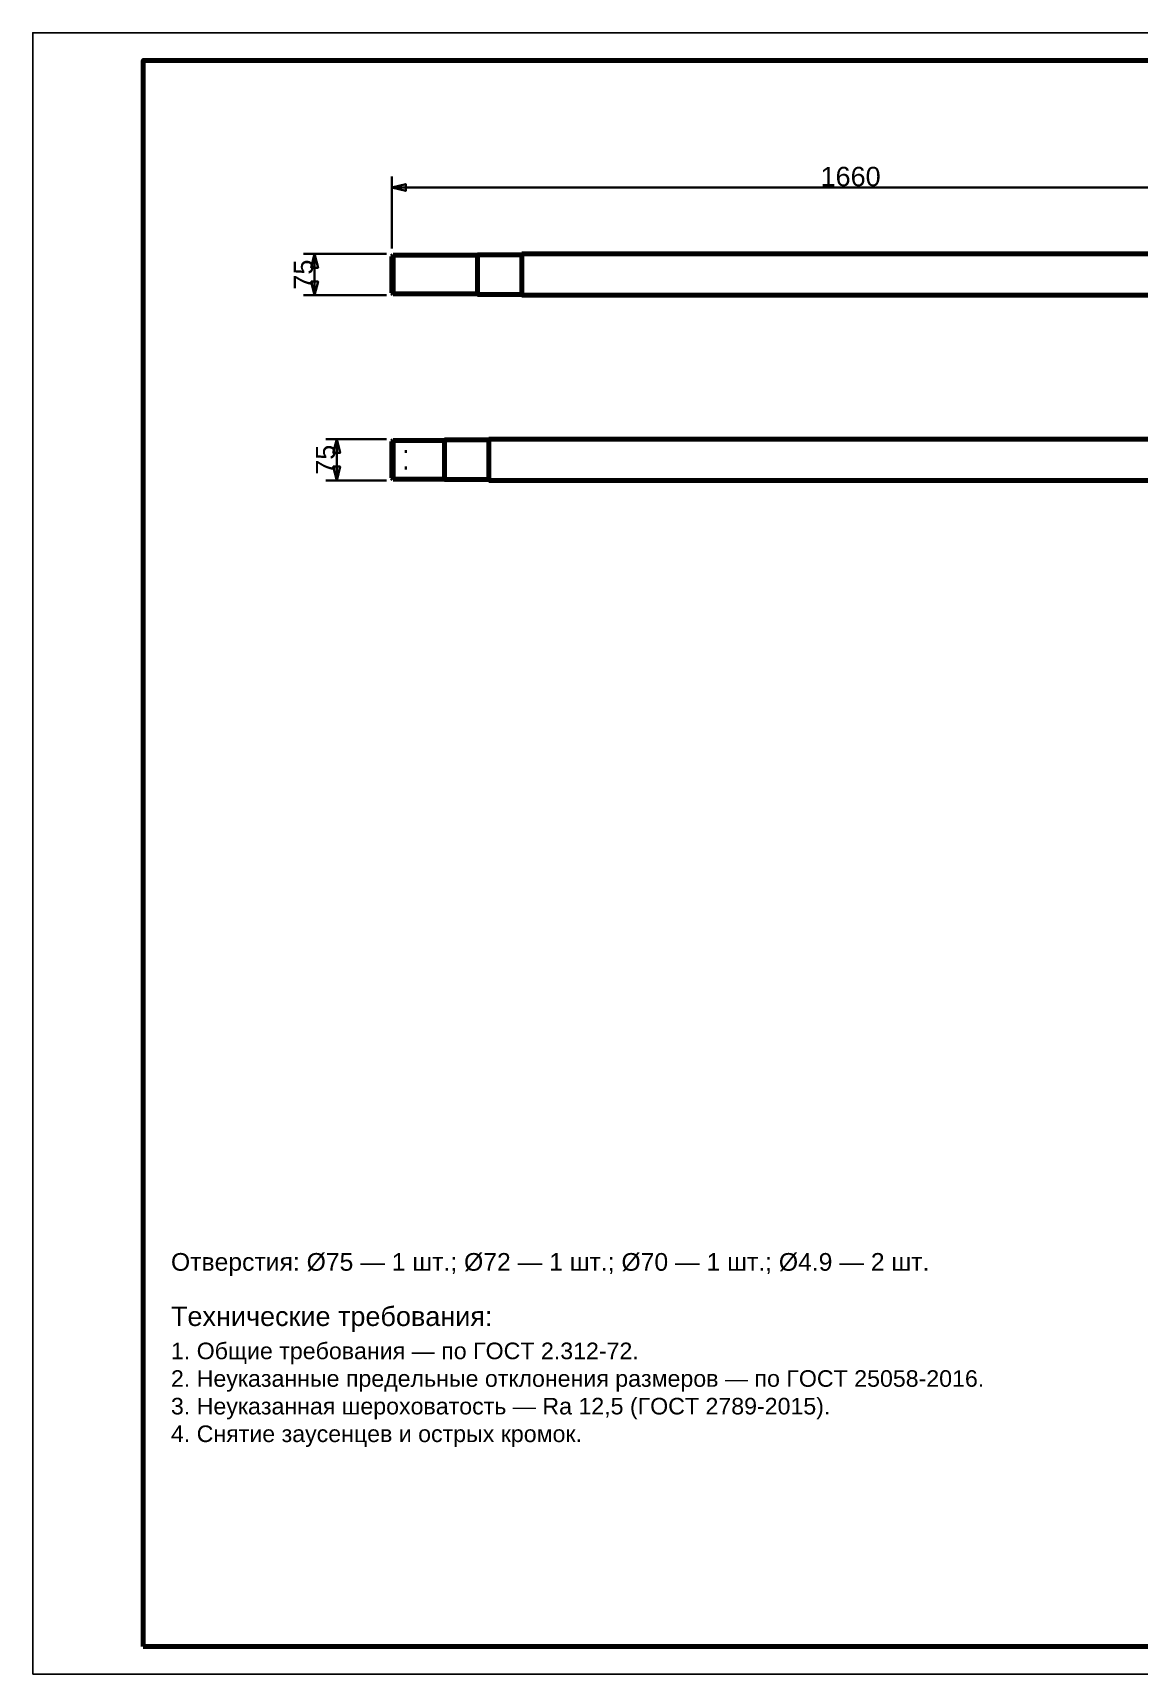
# Model space of a CAD drawing. Header units: millimetres. Extents: x 0 to 420, y 0 to 297.
# Drawn here: x 0 to 200.2, y 0 to 297 of the extents above; entities that cross this region are included whole.
import ezdxf
from ezdxf.enums import TextEntityAlignment as Align

# ---------------------------------------------------------------- set-up
doc = ezdxf.new("R2010")
doc.units = ezdxf.units.MM
doc.linetypes.add('DASHED', pattern=[1.524, 1.27, -0.254])
doc.styles.add('GOST', font='Arial')

msp = doc.modelspace()

# ---------------------------------------------------------------- linework, layer by layer
at = {"color": 7, "lineweight": 35}
for p, q in [((65, 258), (65, 271)), ((65, 269), (231, 269)), ((64, 257), (49, 257)), ((51, 249.5), (51, 257)), ((64, 249.5), (49, 249.5)), ((64, 223.5), (53, 223.5)), ((55, 216), (55, 223.5)), ((64, 216), (53, 216))]:
    msp.add_line(p, q, dxfattribs=at)
at = {"color": 1, "lineweight": 70}
for p, q in [((65, 256.55), (65.2, 256.75)), ((65, 256.47), (65, 256.55)), ((65, 256.22), (65, 256.47)), ((65, 255.83), (65, 256.22)), ((65, 255.31), (65, 255.83)), ((65.2, 256.75), (65.2, 256.66)), ((80.5, 256.75), (65.2, 256.75)), ((65.2, 256.66), (65.2, 256.4)), ((65.2, 256.4), (65.2, 255.99)), ((65.2, 255.99), (65.2, 255.43)), ((65.2, 255.43), (65.2, 254.77)), ((80.5, 256.76), (80.5, 256.85)), ((88.5, 256.85), (80.5, 256.85)), ((80.5, 256.49), (80.5, 256.76)), ((80.5, 256.06), (80.5, 256.49)), ((80.5, 255.49), (80.5, 256.06)), ((80.5, 254.81), (80.5, 255.49)), ((88.5, 256.91), (88.5, 257)), ((213.5, 257), (88.5, 257)), ((88.5, 256.63), (88.5, 256.91)), ((88.5, 256.18), (88.5, 256.63)), ((88.5, 255.59), (88.5, 256.18)), ((88.5, 254.88), (88.5, 255.59)), ((65, 254.68), (65, 255.31)), ((65, 253.98), (65, 254.68)), ((65, 253.25), (65, 253.98)), ((65, 252.52), (65, 253.25)), ((65, 251.82), (65, 252.52)), ((65.2, 254.77), (65.2, 254.03)), ((65.2, 254.03), (65.2, 253.25)), ((65.2, 253.25), (65.2, 252.47)), ((65.2, 252.47), (65.2, 251.73)), ((80.5, 254.05), (80.5, 254.81)), ((80.5, 253.25), (80.5, 254.05)), ((80.5, 252.45), (80.5, 253.25)), ((88.5, 254.08), (88.5, 254.88)), ((88.5, 253.25), (88.5, 254.08)), ((88.5, 252.42), (88.5, 253.25)), ((65, 251.19), (65, 251.82)), ((65, 250.67), (65, 251.19)), ((65, 250.28), (65, 250.67)), ((65, 250.03), (65, 250.28)), ((65, 249.95), (65, 250.03)), ((65.2, 249.75), (65, 249.95)), ((65.2, 251.73), (65.2, 251.07)), ((65.2, 251.07), (65.2, 250.51)), ((65.2, 250.51), (65.2, 250.1)), ((65.2, 250.1), (65.2, 249.84)), ((65.2, 249.84), (65.2, 249.75)), ((65.2, 249.75), (80.5, 249.75)), ((80.5, 251.69), (80.5, 252.45)), ((80.5, 251.01), (80.5, 251.69)), ((80.5, 250.44), (80.5, 251.01)), ((80.5, 250.01), (80.5, 250.44)), ((80.5, 249.74), (80.5, 250.01)), ((80.5, 249.65), (80.5, 249.74)), ((80.5, 249.65), (88.5, 249.65)), ((88.5, 251.62), (88.5, 252.42)), ((88.5, 250.91), (88.5, 251.62)), ((88.5, 250.32), (88.5, 250.91)), ((88.5, 249.87), (88.5, 250.32)), ((88.5, 249.59), (88.5, 249.87)), ((88.5, 249.5), (88.5, 249.59)), ((88.5, 249.5), (213.5, 249.5)), ((65, 223.05), (65.2, 223.25)), ((65, 222.97), (65, 223.05)), ((65, 222.72), (65, 222.97)), ((65.2, 223.25), (65.2, 223.23)), ((74.5, 223.25), (65.2, 223.25)), ((65.2, 223.23), (65.2, 223.16)), ((65.2, 223.16), (65.2, 223.05)), ((65.2, 223.05), (65.2, 222.9)), ((65.2, 222.9), (65.2, 222.71)), ((74.5, 223.35), (74.5, 223.33)), ((82.5, 223.35), (74.5, 223.35)), ((74.5, 223.33), (74.5, 223.26)), ((74.5, 223.26), (74.5, 223.15)), ((74.5, 223.15), (74.5, 222.99)), ((74.5, 222.99), (74.5, 222.8)), ((74.5, 222.8), (74.5, 222.56)), ((82.5, 223.5), (82.5, 223.48)), ((207.5, 223.5), (82.5, 223.5)), ((82.5, 223.48), (82.5, 223.41)), ((82.5, 223.41), (82.5, 223.29)), ((82.5, 223.29), (82.5, 223.13)), ((82.5, 223.13), (82.5, 222.93)), ((82.5, 222.93), (82.5, 222.68)), ((65, 222.33), (65, 222.72)), ((65, 221.81), (65, 222.33)), ((65, 221.18), (65, 221.81)), ((65, 220.48), (65, 221.18)), ((65, 219.75), (65, 220.48)), ((65.2, 222.71), (65.2, 222.49)), ((65.2, 222.49), (65.2, 222.22)), ((65.2, 222.22), (65.2, 221.93)), ((65.2, 221.93), (65.2, 221.61)), ((65.2, 221.61), (65.2, 221.27)), ((65.2, 221.27), (65.2, 220.91)), ((65.2, 220.91), (65.2, 220.53)), ((65.2, 220.53), (65.2, 220.14)), ((65.2, 220.14), (65.2, 219.75)), ((74.5, 222.56), (74.5, 222.3)), ((74.5, 222.3), (74.5, 221.99)), ((74.5, 221.99), (74.5, 221.67)), ((74.5, 221.67), (74.5, 221.31)), ((74.5, 221.31), (74.5, 220.94)), ((74.5, 220.94), (74.5, 220.55)), ((74.5, 220.55), (74.5, 220.15)), ((74.5, 220.15), (74.5, 219.75)), ((82.5, 222.68), (82.5, 222.4)), ((82.5, 222.4), (82.5, 222.09)), ((82.5, 222.09), (82.5, 221.75)), ((82.5, 221.75), (82.5, 221.38)), ((82.5, 221.38), (82.5, 220.99)), ((82.5, 220.99), (82.5, 220.58)), ((82.5, 220.58), (82.5, 220.17)), ((82.5, 220.17), (82.5, 219.75)), ((65, 219.02), (65, 219.75)), ((65, 218.32), (65, 219.02)), ((65, 217.69), (65, 218.32)), ((65, 217.17), (65, 217.69)), ((65, 216.78), (65, 217.17)), ((65.2, 219.75), (65.2, 219.36)), ((65.2, 219.36), (65.2, 218.97)), ((65.2, 218.97), (65.2, 218.59)), ((65.2, 218.59), (65.2, 218.23)), ((65.2, 218.23), (65.2, 217.89)), ((65.2, 217.89), (65.2, 217.57)), ((65.2, 217.57), (65.2, 217.28)), ((65.2, 217.28), (65.2, 217.01)), ((65.2, 217.01), (65.2, 216.79)), ((74.5, 219.75), (74.5, 219.35)), ((74.5, 219.35), (74.5, 218.95)), ((74.5, 218.95), (74.5, 218.56)), ((74.5, 218.56), (74.5, 218.19)), ((74.5, 218.19), (74.5, 217.83)), ((74.5, 217.83), (74.5, 217.51)), ((74.5, 217.51), (74.5, 217.2)), ((74.5, 217.2), (74.5, 216.94)), ((74.5, 216.94), (74.5, 216.7)), ((82.5, 219.75), (82.5, 219.33)), ((82.5, 219.33), (82.5, 218.92)), ((82.5, 218.92), (82.5, 218.51)), ((82.5, 218.51), (82.5, 218.12)), ((82.5, 218.12), (82.5, 217.75)), ((82.5, 217.75), (82.5, 217.41)), ((82.5, 217.41), (82.5, 217.1)), ((82.5, 217.1), (82.5, 216.82)), ((82.5, 216.82), (82.5, 216.57)), ((65, 216.53), (65, 216.78)), ((65, 216.45), (65, 216.53)), ((65, 216.45), (65.2, 216.25)), ((65.2, 216.79), (65.2, 216.6)), ((65.2, 216.6), (65.2, 216.45)), ((65.2, 216.45), (65.2, 216.34)), ((65.2, 216.34), (65.2, 216.27)), ((65.2, 216.27), (65.2, 216.25)), ((74.5, 216.25), (65.2, 216.25)), ((74.5, 216.7), (74.5, 216.51)), ((74.5, 216.51), (74.5, 216.35)), ((74.5, 216.35), (74.5, 216.24)), ((74.5, 216.24), (74.5, 216.17)), ((74.5, 216.17), (74.5, 216.15)), ((82.5, 216.15), (74.5, 216.15)), ((82.5, 216.57), (82.5, 216.37)), ((82.5, 216.37), (82.5, 216.21)), ((82.5, 216.21), (82.5, 216.09)), ((82.5, 216.09), (82.5, 216.02)), ((82.5, 216.02), (82.5, 216)), ((207.5, 216), (82.5, 216))]:
    msp.add_line(p, q, dxfattribs=at)
at = {"color": 5, "linetype": 'DASHED', "lineweight": 35}
for p, q in [((65, 256.55), (65, 256.47)), ((65, 256.47), (65, 256.22)), ((65, 256.22), (65, 255.83)), ((65, 255.83), (65, 255.31)), ((65.2, 256.66), (65.2, 256.75)), ((65.2, 256.4), (65.2, 256.66)), ((65.2, 255.99), (65.2, 256.4)), ((65.2, 255.43), (65.2, 255.99)), ((65.2, 254.77), (65.2, 255.43)), ((80.5, 256.85), (80.5, 256.76)), ((80.5, 256.76), (80.5, 256.49)), ((80.5, 256.75), (80.5, 256.66)), ((80.5, 256.66), (80.5, 256.75)), ((80.5, 256.66), (80.5, 256.4)), ((80.5, 256.4), (80.5, 256.66)), ((80.5, 256.49), (80.5, 256.06)), ((80.5, 256.4), (80.5, 255.99)), ((80.5, 255.99), (80.5, 256.4)), ((80.5, 256.06), (80.5, 255.49)), ((80.5, 255.99), (80.5, 255.43)), ((80.5, 255.43), (80.5, 255.99)), ((80.5, 255.49), (80.5, 254.81)), ((80.5, 255.43), (80.5, 254.77)), ((80.5, 254.77), (80.5, 255.43)), ((88.5, 257), (88.5, 256.91)), ((88.5, 256.91), (88.5, 256.63)), ((88.5, 256.85), (88.5, 256.76)), ((88.5, 256.76), (88.5, 256.85)), ((88.5, 256.76), (88.5, 256.49)), ((88.5, 256.49), (88.5, 256.76)), ((88.5, 256.63), (88.5, 256.18)), ((88.5, 256.49), (88.5, 256.06)), ((88.5, 256.06), (88.5, 256.49)), ((88.5, 256.18), (88.5, 255.59)), ((88.5, 256.06), (88.5, 255.49)), ((88.5, 255.49), (88.5, 256.06)), ((88.5, 255.59), (88.5, 254.88)), ((88.5, 255.49), (88.5, 254.81)), ((88.5, 254.81), (88.5, 255.49)), ((65, 255.31), (65, 254.68)), ((65, 254.68), (65, 253.98)), ((65, 253.98), (65, 253.25)), ((65, 253.25), (65, 252.52)), ((65, 252.52), (65, 251.82)), ((65.2, 254.03), (65.2, 254.77)), ((65.2, 253.25), (65.2, 254.03)), ((65.2, 252.47), (65.2, 253.25)), ((65.2, 251.73), (65.2, 252.47)), ((80.5, 254.81), (80.5, 254.05)), ((80.5, 254.77), (80.5, 254.03)), ((80.5, 254.03), (80.5, 254.77)), ((80.5, 254.05), (80.5, 253.25)), ((80.5, 254.03), (80.5, 253.25)), ((80.5, 253.25), (80.5, 254.03)), ((80.5, 253.25), (80.5, 252.47)), ((80.5, 252.47), (80.5, 253.25)), ((80.5, 253.25), (80.5, 252.45)), ((80.5, 252.47), (80.5, 251.73)), ((80.5, 251.73), (80.5, 252.47)), ((88.5, 254.88), (88.5, 254.08)), ((88.5, 254.81), (88.5, 254.05)), ((88.5, 254.05), (88.5, 254.81)), ((88.5, 254.08), (88.5, 253.25)), ((88.5, 254.05), (88.5, 253.25)), ((88.5, 253.25), (88.5, 254.05)), ((88.5, 253.25), (88.5, 252.45)), ((88.5, 252.45), (88.5, 253.25)), ((88.5, 253.25), (88.5, 252.42)), ((65, 251.82), (65, 251.19)), ((65, 251.19), (65, 250.67)), ((65, 250.67), (65, 250.28)), ((65, 250.28), (65, 250.03)), ((65, 250.03), (65, 249.95)), ((65.2, 251.07), (65.2, 251.73)), ((65.2, 250.51), (65.2, 251.07)), ((65.2, 250.1), (65.2, 250.51)), ((65.2, 249.84), (65.2, 250.1)), ((65.2, 249.75), (65.2, 249.84)), ((80.5, 252.45), (80.5, 251.69)), ((80.5, 251.73), (80.5, 251.07)), ((80.5, 251.07), (80.5, 251.73)), ((80.5, 251.69), (80.5, 251.01)), ((80.5, 251.07), (80.5, 250.51)), ((80.5, 250.51), (80.5, 251.07)), ((80.5, 251.01), (80.5, 250.44)), ((80.5, 250.51), (80.5, 250.1)), ((80.5, 250.1), (80.5, 250.51)), ((80.5, 250.44), (80.5, 250.01)), ((80.5, 250.1), (80.5, 249.84)), ((80.5, 249.84), (80.5, 250.1)), ((80.5, 250.01), (80.5, 249.74)), ((80.5, 249.84), (80.5, 249.75)), ((80.5, 249.75), (80.5, 249.84)), ((80.5, 249.74), (80.5, 249.65)), ((88.5, 252.45), (88.5, 251.69)), ((88.5, 251.69), (88.5, 252.45)), ((88.5, 252.42), (88.5, 251.62)), ((88.5, 251.69), (88.5, 251.01)), ((88.5, 251.01), (88.5, 251.69)), ((88.5, 251.62), (88.5, 250.91)), ((88.5, 251.01), (88.5, 250.44)), ((88.5, 250.44), (88.5, 251.01)), ((88.5, 250.91), (88.5, 250.32)), ((88.5, 250.44), (88.5, 250.01)), ((88.5, 250.01), (88.5, 250.44)), ((88.5, 250.32), (88.5, 249.87)), ((88.5, 250.01), (88.5, 249.74)), ((88.5, 249.74), (88.5, 250.01)), ((88.5, 249.87), (88.5, 249.59)), ((88.5, 249.74), (88.5, 249.65)), ((88.5, 249.65), (88.5, 249.74)), ((88.5, 249.59), (88.5, 249.5)), ((65, 223.05), (65, 223.03)), ((65, 223.03), (65, 222.97)), ((65, 222.97), (65, 222.86)), ((65, 222.86), (65, 222.72)), ((65.2, 223.23), (65.2, 223.25)), ((65.2, 223.16), (65.2, 223.23)), ((65.2, 223.05), (65.2, 223.16)), ((65.2, 222.9), (65.2, 223.05)), ((65.2, 222.71), (65.2, 222.9)), ((74.5, 223.26), (74.5, 223.35)), ((74.5, 222.99), (74.5, 223.26)), ((74.5, 223.16), (74.5, 223.25)), ((74.5, 223.25), (74.5, 223.23)), ((74.5, 223.23), (74.5, 223.16)), ((74.5, 222.9), (74.5, 223.16)), ((74.5, 223.16), (74.5, 223.05)), ((74.5, 223.05), (74.5, 222.9)), ((74.5, 222.56), (74.5, 222.99)), ((74.5, 222.49), (74.5, 222.9)), ((74.5, 222.9), (74.5, 222.71)), ((82.5, 223.41), (82.5, 223.5)), ((82.5, 223.13), (82.5, 223.41)), ((82.5, 223.26), (82.5, 223.35)), ((82.5, 223.35), (82.5, 223.33)), ((82.5, 223.33), (82.5, 223.26)), ((82.5, 222.99), (82.5, 223.26)), ((82.5, 223.26), (82.5, 223.15)), ((82.5, 223.15), (82.5, 222.99)), ((82.5, 222.68), (82.5, 223.13)), ((82.5, 222.56), (82.5, 222.99)), ((82.5, 222.99), (82.5, 222.8)), ((82.5, 222.8), (82.5, 222.56)), ((65, 222.72), (65, 222.54)), ((65, 222.54), (65, 222.33)), ((65, 222.33), (65, 222.08)), ((65, 222.08), (65, 221.81)), ((65, 221.81), (65, 221.51)), ((65, 221.51), (65, 221.18)), ((65, 221.49), (65, 221.5)), ((65, 221.5), (65, 221.49)), ((65, 221.48), (65, 221.49)), ((65, 221.49), (65, 221.49)), ((65, 221.49), (65, 221.47)), ((65, 221.47), (65, 221.48)), ((65, 221.46), (65, 221.47)), ((65, 221.47), (65, 221.44)), ((65, 221.44), (65, 221.46)), ((65, 221.42), (65, 221.44)), ((65, 221.44), (65, 221.4)), ((65, 221.4), (65, 221.42)), ((65, 221.38), (65, 221.4)), ((65, 221.4), (65, 221.36)), ((65, 221.36), (65, 221.38)), ((65, 221.33), (65, 221.36)), ((65, 221.36), (65, 221.3)), ((65, 221.3), (65, 221.33)), ((65, 221.28), (65, 221.3)), ((65, 221.3), (65, 221.25)), ((65, 221.25), (65, 221.28)), ((65, 221.25), (65, 221.2)), ((65, 221.22), (65, 221.25)), ((65, 221.2), (65, 221.22)), ((65, 221.2), (65, 221.14)), ((65, 221.17), (65, 221.2)), ((65, 221.18), (65, 220.84)), ((65, 221.14), (65, 221.17)), ((65, 221.14), (65, 221.1)), ((65, 221.12), (65, 221.14)), ((65, 221.1), (65, 221.12)), ((65, 221.1), (65, 221.06)), ((65, 221.08), (65, 221.1)), ((65, 221.06), (65, 221.08)), ((65, 221.06), (65, 221.03)), ((65, 221.04), (65, 221.06)), ((65, 221.03), (65, 221.04)), ((65, 221.03), (65, 221.01)), ((65, 221.02), (65, 221.03)), ((65, 221.01), (65, 221.02)), ((65, 221.01), (65, 221)), ((65, 221), (65, 221.01)), ((65, 221.01), (65, 221.01)), ((65, 220.84), (65, 220.48)), ((65, 220.48), (65, 220.12)), ((65, 220.12), (65, 219.75)), ((65.2, 222.49), (65.2, 222.71)), ((65.2, 222.22), (65.2, 222.49)), ((65.2, 221.93), (65.2, 222.22)), ((65.2, 221.61), (65.2, 221.93)), ((65.2, 221.27), (65.2, 221.61)), ((65.2, 220.91), (65.2, 221.27)), ((65.2, 220.53), (65.2, 220.91)), ((65.2, 220.14), (65.2, 220.53)), ((65.2, 219.75), (65.2, 220.14)), ((67.5, 221.49), (67.5, 221.5)), ((67.5, 221.5), (67.5, 221.49)), ((67.5, 221.47), (67.5, 221.49)), ((67.5, 221.49), (67.5, 221.49)), ((67.5, 221.49), (67.5, 221.48)), ((67.5, 221.48), (67.5, 221.47)), ((67.5, 221.44), (67.5, 221.47)), ((67.5, 221.47), (67.5, 221.46)), ((67.5, 221.46), (67.5, 221.44)), ((67.5, 221.4), (67.5, 221.44)), ((67.5, 221.44), (67.5, 221.42)), ((67.5, 221.42), (67.5, 221.4)), ((67.5, 221.36), (67.5, 221.4)), ((67.5, 221.4), (67.5, 221.38)), ((67.5, 221.38), (67.5, 221.36)), ((67.5, 221.3), (67.5, 221.36)), ((67.5, 221.36), (67.5, 221.33)), ((67.5, 221.33), (67.5, 221.3)), ((67.5, 221.25), (67.5, 221.3)), ((67.5, 221.3), (67.5, 221.28)), ((67.5, 221.28), (67.5, 221.25)), ((67.5, 221.25), (67.5, 221.22)), ((67.5, 221.2), (67.5, 221.25)), ((67.5, 221.22), (67.5, 221.2)), ((67.5, 221.2), (67.5, 221.17)), ((67.5, 221.14), (67.5, 221.2)), ((67.5, 221.17), (67.5, 221.14)), ((67.5, 221.14), (67.5, 221.12)), ((67.5, 221.1), (67.5, 221.14)), ((67.5, 221.12), (67.5, 221.1)), ((67.5, 221.1), (67.5, 221.08)), ((67.5, 221.06), (67.5, 221.1)), ((67.5, 221.08), (67.5, 221.06)), ((67.5, 221.06), (67.5, 221.04)), ((67.5, 221.03), (67.5, 221.06)), ((67.5, 221.04), (67.5, 221.03)), ((67.5, 221.03), (67.5, 221.02)), ((67.5, 221.01), (67.5, 221.03)), ((67.5, 221.02), (67.5, 221.01)), ((67.5, 221.01), (67.5, 221.01)), ((67.5, 221.01), (67.5, 221)), ((67.5, 221), (67.5, 221.01)), ((74.5, 222.71), (74.5, 222.49)), ((74.5, 221.99), (74.5, 222.56)), ((74.5, 221.93), (74.5, 222.49)), ((74.5, 222.49), (74.5, 222.22)), ((74.5, 222.22), (74.5, 221.93)), ((74.5, 221.31), (74.5, 221.99)), ((74.5, 221.27), (74.5, 221.93)), ((74.5, 221.93), (74.5, 221.61)), ((74.5, 221.61), (74.5, 221.27)), ((74.5, 220.55), (74.5, 221.31)), ((74.5, 220.53), (74.5, 221.27)), ((74.5, 221.27), (74.5, 220.91)), ((74.5, 220.91), (74.5, 220.53)), ((74.5, 219.75), (74.5, 220.55)), ((74.5, 219.75), (74.5, 220.53)), ((74.5, 220.53), (74.5, 220.14)), ((74.5, 220.14), (74.5, 219.75)), ((82.5, 222.09), (82.5, 222.68)), ((82.5, 221.99), (82.5, 222.56)), ((82.5, 222.56), (82.5, 222.3)), ((82.5, 222.3), (82.5, 221.99)), ((82.5, 221.38), (82.5, 222.09)), ((82.5, 221.31), (82.5, 221.99)), ((82.5, 221.99), (82.5, 221.67)), ((82.5, 221.67), (82.5, 221.31)), ((82.5, 220.58), (82.5, 221.38)), ((82.5, 220.55), (82.5, 221.31)), ((82.5, 221.31), (82.5, 220.94)), ((82.5, 220.94), (82.5, 220.55)), ((82.5, 219.75), (82.5, 220.58)), ((82.5, 219.75), (82.5, 220.55)), ((82.5, 220.55), (82.5, 220.15)), ((82.5, 220.15), (82.5, 219.75)), ((65, 219.75), (65, 219.38)), ((65, 219.38), (65, 219.02)), ((65, 219.02), (65, 218.66)), ((65, 218.66), (65, 218.32)), ((65, 218.49), (65, 218.5)), ((65, 218.5), (65, 218.49)), ((65, 218.48), (65, 218.49)), ((65, 218.49), (65, 218.49)), ((65, 218.49), (65, 218.47)), ((65, 218.47), (65, 218.48)), ((65, 218.46), (65, 218.47)), ((65, 218.47), (65, 218.44)), ((65, 218.44), (65, 218.46)), ((65, 218.42), (65, 218.44)), ((65, 218.44), (65, 218.4)), ((65, 218.4), (65, 218.42)), ((65, 218.38), (65, 218.4)), ((65, 218.4), (65, 218.36)), ((65, 218.36), (65, 218.38)), ((65, 218.33), (65, 218.36)), ((65, 218.36), (65, 218.3)), ((65, 218.3), (65, 218.33)), ((65, 218.32), (65, 217.99)), ((65, 218.28), (65, 218.3)), ((65, 218.3), (65, 218.25)), ((65, 218.25), (65, 218.28)), ((65, 218.25), (65, 218.2)), ((65, 218.22), (65, 218.25)), ((65, 218.2), (65, 218.22)), ((65, 218.2), (65, 218.14)), ((65, 218.17), (65, 218.2)), ((65, 218.14), (65, 218.17)), ((65, 218.14), (65, 218.1)), ((65, 218.12), (65, 218.14)), ((65, 218.1), (65, 218.12)), ((65, 218.1), (65, 218.06)), ((65, 218.08), (65, 218.1)), ((65, 218.06), (65, 218.08)), ((65, 218.06), (65, 218.03)), ((65, 218.04), (65, 218.06)), ((65, 218.03), (65, 218.04)), ((65, 218.03), (65, 218.01)), ((65, 218.02), (65, 218.03)), ((65, 218.01), (65, 218.02)), ((65, 218.01), (65, 218)), ((65, 218), (65, 218.01)), ((65, 218.01), (65, 218.01)), ((65, 217.99), (65, 217.69)), ((65, 217.69), (65, 217.42)), ((65, 217.42), (65, 217.17)), ((65, 217.17), (65, 216.96)), ((65, 216.96), (65, 216.78)), ((65.2, 219.36), (65.2, 219.75)), ((65.2, 218.97), (65.2, 219.36)), ((65.2, 218.59), (65.2, 218.97)), ((65.2, 218.23), (65.2, 218.59)), ((65.2, 217.89), (65.2, 218.23)), ((65.2, 217.57), (65.2, 217.89)), ((65.2, 217.28), (65.2, 217.57)), ((65.2, 217.01), (65.2, 217.28)), ((65.2, 216.79), (65.2, 217.01)), ((67.5, 218.49), (67.5, 218.5)), ((67.5, 218.5), (67.5, 218.49)), ((67.5, 218.47), (67.5, 218.49)), ((67.5, 218.49), (67.5, 218.49)), ((67.5, 218.49), (67.5, 218.48)), ((67.5, 218.48), (67.5, 218.47)), ((67.5, 218.44), (67.5, 218.47)), ((67.5, 218.47), (67.5, 218.46)), ((67.5, 218.46), (67.5, 218.44)), ((67.5, 218.4), (67.5, 218.44)), ((67.5, 218.44), (67.5, 218.42)), ((67.5, 218.42), (67.5, 218.4)), ((67.5, 218.36), (67.5, 218.4)), ((67.5, 218.4), (67.5, 218.38)), ((67.5, 218.38), (67.5, 218.36)), ((67.5, 218.3), (67.5, 218.36)), ((67.5, 218.36), (67.5, 218.33)), ((67.5, 218.33), (67.5, 218.3)), ((67.5, 218.25), (67.5, 218.3)), ((67.5, 218.3), (67.5, 218.28)), ((67.5, 218.28), (67.5, 218.25)), ((67.5, 218.25), (67.5, 218.22)), ((67.5, 218.2), (67.5, 218.25)), ((67.5, 218.22), (67.5, 218.2)), ((67.5, 218.2), (67.5, 218.17)), ((67.5, 218.14), (67.5, 218.2)), ((67.5, 218.17), (67.5, 218.14)), ((67.5, 218.14), (67.5, 218.12)), ((67.5, 218.1), (67.5, 218.14)), ((67.5, 218.12), (67.5, 218.1)), ((67.5, 218.1), (67.5, 218.08)), ((67.5, 218.06), (67.5, 218.1)), ((67.5, 218.08), (67.5, 218.06)), ((67.5, 218.06), (67.5, 218.04)), ((67.5, 218.03), (67.5, 218.06)), ((67.5, 218.04), (67.5, 218.03)), ((67.5, 218.03), (67.5, 218.02)), ((67.5, 218.01), (67.5, 218.03)), ((67.5, 218.02), (67.5, 218.01)), ((67.5, 218.01), (67.5, 218.01)), ((67.5, 218.01), (67.5, 218)), ((67.5, 218), (67.5, 218.01)), ((74.5, 219.75), (74.5, 219.36)), ((74.5, 218.97), (74.5, 219.75)), ((74.5, 218.95), (74.5, 219.75)), ((74.5, 219.36), (74.5, 218.97)), ((74.5, 218.97), (74.5, 218.59)), ((74.5, 218.23), (74.5, 218.97)), ((74.5, 218.19), (74.5, 218.95)), ((74.5, 218.59), (74.5, 218.23)), ((74.5, 218.23), (74.5, 217.89)), ((74.5, 217.57), (74.5, 218.23)), ((74.5, 217.51), (74.5, 218.19)), ((74.5, 217.89), (74.5, 217.57)), ((74.5, 217.57), (74.5, 217.28)), ((74.5, 217.01), (74.5, 217.57)), ((74.5, 216.94), (74.5, 217.51)), ((74.5, 217.28), (74.5, 217.01)), ((74.5, 217.01), (74.5, 216.79)), ((74.5, 216.6), (74.5, 217.01)), ((74.5, 216.51), (74.5, 216.94)), ((82.5, 218.92), (82.5, 219.75)), ((82.5, 219.75), (82.5, 219.35)), ((82.5, 218.95), (82.5, 219.75)), ((82.5, 219.35), (82.5, 218.95)), ((82.5, 218.95), (82.5, 218.56)), ((82.5, 218.19), (82.5, 218.95)), ((82.5, 218.12), (82.5, 218.92)), ((82.5, 218.56), (82.5, 218.19)), ((82.5, 218.19), (82.5, 217.83)), ((82.5, 217.51), (82.5, 218.19)), ((82.5, 217.41), (82.5, 218.12)), ((82.5, 217.83), (82.5, 217.51)), ((82.5, 217.51), (82.5, 217.2)), ((82.5, 216.94), (82.5, 217.51)), ((82.5, 216.82), (82.5, 217.41)), ((82.5, 217.2), (82.5, 216.94)), ((82.5, 216.94), (82.5, 216.7)), ((82.5, 216.51), (82.5, 216.94)), ((82.5, 216.37), (82.5, 216.82)), ((65, 216.78), (65, 216.64)), ((65, 216.64), (65, 216.53)), ((65, 216.53), (65, 216.47)), ((65, 216.47), (65, 216.45)), ((65.2, 216.6), (65.2, 216.79)), ((65.2, 216.45), (65.2, 216.6)), ((65.2, 216.34), (65.2, 216.45)), ((65.2, 216.27), (65.2, 216.34)), ((65.2, 216.25), (65.2, 216.27)), ((74.5, 216.79), (74.5, 216.6)), ((74.5, 216.6), (74.5, 216.45)), ((74.5, 216.34), (74.5, 216.6)), ((74.5, 216.24), (74.5, 216.51)), ((74.5, 216.45), (74.5, 216.34)), ((74.5, 216.34), (74.5, 216.27)), ((74.5, 216.25), (74.5, 216.34)), ((74.5, 216.27), (74.5, 216.25)), ((74.5, 216.15), (74.5, 216.24)), ((82.5, 216.7), (82.5, 216.51)), ((82.5, 216.51), (82.5, 216.35)), ((82.5, 216.24), (82.5, 216.51)), ((82.5, 216.09), (82.5, 216.37)), ((82.5, 216.35), (82.5, 216.24)), ((82.5, 216.24), (82.5, 216.17)), ((82.5, 216.15), (82.5, 216.24)), ((82.5, 216.17), (82.5, 216.15)), ((82.5, 216), (82.5, 216.09))]:
    msp.add_line(p, q, dxfattribs=at)
at = {"color": 7, "lineweight": 25}
msp.add_lwpolyline([(0, 0), (420, 0), (420, 297), (0, 297)], close=True, dxfattribs=at)
at = {"color": 7, "lineweight": 70}
msp.add_lwpolyline([(20, 5), (415, 5), (415, 292), (20, 292)], close=True, dxfattribs=at)
at = {"color": 7, "lineweight": 35}
for points in [[(65, 269), (67.5, 268.38), (67.5, 269.62)], [(51, 257), (50.38, 254.5), (51.62, 254.5)], [(51, 249.5), (51.62, 252), (50.38, 252)], [(55, 223.5), (54.38, 221), (55.62, 221)], [(55, 216), (55.62, 218.5), (54.38, 218.5)]]:
    msp.add_lwpolyline(points, close=True, dxfattribs=at)

# ---------------------------------------------------------------- texts
at = {"color": 7, "style": 'GOST'}
msp.add_text('1660', height=3.5, dxfattribs=at).set_placement((148, 271), align=Align.MIDDLE)
for p in [(49, 253.25), (53, 219.75)]:
    msp.add_text('75', height=3.5, rotation=90, dxfattribs=at).set_placement(p, align=Align.MIDDLE)
at = {"color": 6, "style": 'GOST'}
msp.add_text('Отверстия: Ø75 — 1 шт.; Ø72 — 1 шт.; Ø70 — 1 шт.; Ø4.9 — 2 шт.', height=3.2, dxfattribs=at).set_placement((25, 73))
at = {"color": 3, "style": 'GOST'}
for s, height, p in [('Технические требования:', 3.5, (25, 63)), ('1. Общие требования — по ГОСТ 2.312-72.', 3, (25, 57)), ('2. Неуказанные предельные отклонения размеров — по ГОСТ 25058-2016.', 3, (25, 52)), ('3. Неуказанная шероховатость — Ra 12,5 (ГОСТ 2789-2015).', 3, (25, 47)), ('4. Снятие заусенцев и острых кромок.', 3, (25, 42))]:
    msp.add_text(s, height=height, dxfattribs=at).set_placement(p)

doc.saveas('drawing.dxf')
